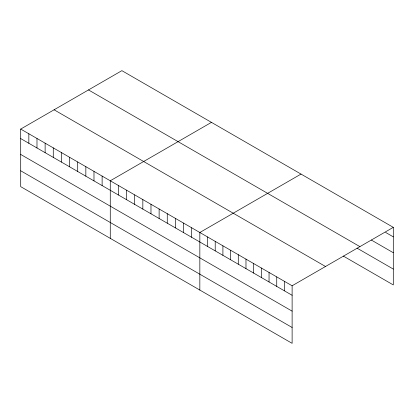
<?xml version="1.0" encoding="UTF-8"?>
<svg xmlns="http://www.w3.org/2000/svg" width="414" height="414" viewBox="0 0 414 414"><rect width="100%" height="100%" fill="white"/><g stroke="black" fill="none" stroke-linecap="round" stroke-linejoin="round"><path stroke-width="0.62" d="M20.7 129.07L292.118 285.774L292.118 343.346L20.7 186.647L20.7 129.07L121.882 70.654L393.3 227.353L393.3 284.93L343.315 256.069M211.451 122.363L110.269 180.783L110.269 238.355M301.019 174.077L199.838 232.492L199.838 290.069M292.118 285.774L393.3 227.353M385.61 232.42L393.3 236.86M371.327 240.037L393.3 252.726M88.492 89.931L359.911 246.63M357.044 248.136L393.3 269.069M54.089 109.793L325.507 266.492M20.7 138.576L292.118 295.28M20.7 154.438L292.118 311.142M20.7 170.78L292.118 327.484M284.428 281.334L284.428 290.84M276.738 276.894L276.738 286.4M269.048 272.453L269.048 281.96M261.358 268.013L261.358 277.52M253.668 263.573L253.668 273.08M245.978 259.133L245.978 268.639M238.288 254.693L238.288 264.199M230.598 250.253L230.598 259.759M222.908 245.812L222.908 255.319M215.218 241.372L215.218 250.879M207.528 236.932L207.528 246.439M191.692 227.793L191.692 237.3M183.552 223.089L183.552 232.596M175.407 218.39L175.407 227.897M167.266 213.691L167.266 223.198M159.121 208.987L159.121 218.494M150.981 204.288L150.981 213.795M142.84 199.584L142.84 209.091M134.695 194.885L134.695 204.392M126.555 190.181L126.555 199.688M118.409 185.482L118.409 194.989M102.123 176.079L102.123 185.586M93.983 171.38L93.983 180.887M85.843 166.676L85.843 176.183M77.697 161.977L77.697 171.484M69.557 157.279L69.557 166.785M61.412 152.575L61.412 162.081M53.271 147.876L53.271 157.382M45.126 143.172L45.126 152.678M36.986 138.473L36.986 147.979M28.84 133.769L28.84 143.275"/></g></svg>
